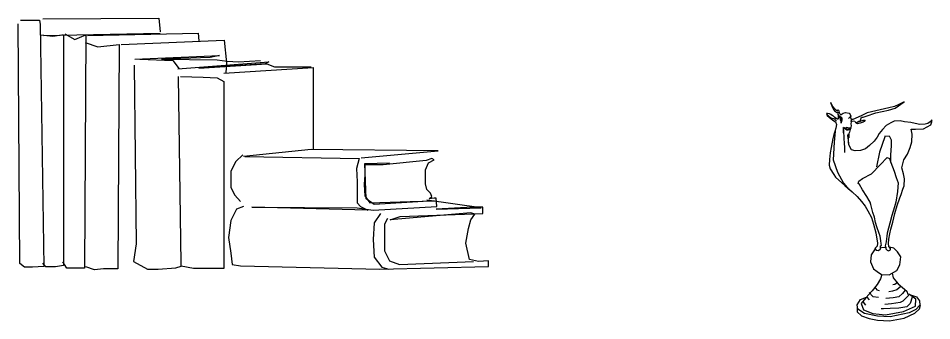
# Model space of a CAD drawing. Header units: millimetres. Extents: x 351279 to 387190, y -1289537 to -1277077.
# Drawn here: x 375926 to 376700, y -1286767 to -1286511 of the extents above; entities that cross this region are included whole.
import ezdxf

# ---------------------------------------------------------------- set-up
doc = ezdxf.new("R2010")
doc.units = ezdxf.units.MM
doc.header["$LTSCALE"] = 20
doc.styles.get("Standard").update_dxf_attribs({"font": 'SimSun.ttf', "height": 85})

# ---------------------------------------------------------------- blocks, each defined once
blk = doc.blocks.new('_G44WWQ')
at = {"color": 8}
for points in [[(-375.81, 162.98), (-277.76, 163.58), (-276.56, 152.23)], [(-394.89, 161.98), (-378.75, 161.98), (-378.15, 158.39), (-375.16, -46.56), (-384.73, -47.16), (-391.31, -47.16), (-395.49, -44.17), (-396.69, 158.99)], [(-377.59, 149.67), (-367.42, 148.47), (-359.65, 149.67), (-358.45, 149.67), (-358.45, -45.72), (-365.03, -46.91), (-368.62, -46.91), (-373.4, -46.91), (-375.79, -43.93)], [(-375.23, 149.12), (-276.58, 150.92)], [(-357.26, 150.27), (-348.89, 145.49), (-344.7, 147.28), (-339.33, 149.67), (-340.52, -48.11), (-347.7, -48.11), (-355.47, -48.11), (-359.05, -42.73)], [(-338.16, 149.12), (-244.3, 150.92), (-243.7, 144.34)], [(-339.92, 143.1), (-329.16, 139.51), (-311.22, 141.3), (-312.42, -48.71), (-324.38, -48.71), (-332.15, -49.31), (-339.33, -46.91)], [(-309.46, 141.36), (-222.18, 144.94), (-220.38, 125.82), (-220.98, 117.45)], [(-298.04, 129.07), (-226.3, 132.06), (-234.07, 130.27), (-275.32, 129.07), (-228.09, 128.48), (-219.72, 127.28), (-210.15, 126.69), (-191.62, 127.88)], [(-298.64, 123.84), (-296.84, -27.33), (-299.23, -42.27), (-287.28, -48.84), (-278.31, -48.84), (-263.36, -47.64), (-258.58, -46.45)], [(-293.86, 129.07), (-265.75, 127.88), (-260.38, 120.71)], [(-261.57, 120.71), (-184.44, 126.69), (-187.44, 124.89), (-243.64, 121.31), (-186.24, 124.89), (-179.67, 122.5), (-148.58, 122.5)], [(-222.71, 117.12), (-146.78, 121.91), (-146.78, 52.59)], [(-259.18, 114.28), (-240.04, 113.69), (-228.09, 113.09), (-222.71, 110.1), (-222.71, -48.24), (-234.67, -48.24), (-248.41, -48.24), (-258.58, -46.45), (-258.58, -44.06), (-260.97, 114.28)], [(-206.57, 47.81), (-212.55, 42.43), (-216.73, 34.07), (-216.73, 20.32), (-213.14, 13.75), (-208.36, 8.38)], [(-106.13, 45.42), (-40.96, 51.4), (-148.58, 52.59), (-205.97, 46.61)], [(-204.77, 46.61), (-107.92, 44.82), (-110.31, 36.46), (-109.71, 25.1), (-109.71, 7.18), (-106.73, 4.19), (-100.75, 1.2), (-198.79, 3.59), (-109.71, 3), (-95.96, 1.2), (-42.16, 4.19), (-42.76, 11.36), (-44.55, 11.36), (-48.73, 10.76), (-46.34, 12.56), (-47.54, 15.54), (-50.53, 18.53), (-51.72, 23.31), (-51.72, 29.29), (-51.72, 35.26), (-49.33, 41.24), (-44.55, 43.63), (-46.34, 44.82), (-51.13, 43.03), (-87.59, 39.45), (-103.14, 39.45), (-103.14, 31.08), (-103.73, 22.72), (-103.14, 13.16), (-98.96, 7.18), (-64.88, 8.38), (-44.55, 8.97), (-95.36, 5.98), (-101.94, 10.76), (-103.14, 40.64), (-82.22, 41.24)], [(-205.97, 4.19), (-211.95, 1.8), (-216.73, -7.76), (-218.52, -22.1), (-216.73, -35.24), (-215.53, -44.8), (-208.36, -46), (-90.59, -48.99), (1.49, -46.6), (1.49, -41.82), (-6.88, -42.42), (-14.65, -40.62), (-17.65, -26.88), (-15.25, -14.33), (-13.46, -7.16), (-9.87, -2.38), (-13.46, -1.19), (-81.62, -7.16), (-73.25, -4.17), (-3.3, -1.78), (-3.3, 3.59), (-11.66, 3.59), (-42.76, 1.8), (-4.49, 3), (-50.53, 9.57)], [(-89.99, -1.78), (-95.36, -9.55), (-95.96, -23.89), (-95.36, -38.83), (-88.79, -47.2), (-82.81, -48.99)], [(-84.01, -5.97), (-86.4, -10.75), (-86.4, -21.5), (-86.4, -33.45), (-82.22, -41.82), (-73.84, -44.8), (-11.07, -42.42)]]:
    blk.add_lwpolyline(points, dxfattribs=at)
at = {"flags": 9}
for tag in ['XSIZE', 'YSIZE']:
    blk.add_attdef(tag, (0, 0), '', height=0.5, dxfattribs=at)
blk = doc.blocks.new('_G45WYJ')
at = {"color": 8}
for points in [[(-62.31, -0.3), (-60.64, -3.74), (-58.15, -6.71), (-56.37, -7.77), (-55.89, -6.82), (-55.42, -7.18), (-55.3, -8.13), (-54.94, -9.08), (-54.46, -10.27), (-53.87, -10.98), (-53.16, -11.46)], [(-62.19, -0.65), (-61.12, -3.62), (-60.52, -5.04), (-59.69, -6.71), (-58.98, -7.66), (-58.15, -8.37), (-57.08, -9.32), (-56.13, -8.96), (-56.13, -9.79), (-56.13, -10.98), (-55.18, -11.93), (-54.82, -12.05), (-54.82, -12.4), (-54.82, -12.88), (-54.46, -14.07), (-54.23, -15.02), (-53.63, -16.44), (-53.4, -18.1)], [(-55.65, -11.57), (-55.65, -13.71), (-55.65, -14.66), (-56.13, -14.9), (-56.72, -14.78), (-57.67, -14.07), (-58.5, -13.35), (-59.69, -12.4), (-60.88, -11.81), (-62.07, -10.98), (-63.02, -10.27), (-64.92, -9.91), (-65.75, -10.15), (-65.04, -11.81), (-63.02, -13.47), (-60.29, -15.61), (-57.91, -17.04), (-57.08, -19.41), (-57.67, -22.5)], [(-65.39, -10.51), (-63.26, -12.76), (-61.71, -13.83), (-60.17, -14.19), (-59.57, -14.19), (-58.62, -14.66), (-58.74, -15.14), (-57.67, -15.85), (-57.08, -15.97)], [(-53.4, -12.88), (-52.57, -13.83), (-52.68, -14.54), (-52.68, -15.49), (-53.4, -13), (-53.99, -12.64), (-54.82, -12.64), (-53.99, -13.59), (-53.75, -14.07), (-53.16, -14.78), (-52.8, -15.73), (-52.92, -16.92), (-53.4, -18.46)], [(-53.16, -10.86), (-51.61, -9.67), (-49.59, -9.2), (-46.51, -9.67), (-45.56, -10.74), (-44.96, -12.17), (-45.32, -13.35), (-44.96, -14.3), (-44.84, -14.78), (-44.84, -15.61), (-44.84, -17.15), (-45.08, -18.82), (-44.84, -20.6), (-44.96, -21.66), (-45.44, -22.26), (-46.39, -22.38), (-46.86, -22.38), (-48.53, -22.02), (-49.12, -22.26), (-49.95, -22.38), (-50.9, -22.02), (-49.83, -22.61), (-49.36, -22.85), (-48.17, -23.21), (-47.46, -23.21), (-46.51, -22.97), (-45.79, -22.73), (-45.08, -22.38), (-45.32, -22.85), (-46.27, -23.56), (-46.74, -23.92), (-47.58, -24.16), (-48.53, -24.16), (-49.24, -23.56), (-50.19, -23.09), (-51.14, -22.5), (-51.61, -21.9), (-51.5, -22.38), (-51.5, -24.99), (-51.5, -26.18), (-51.26, -26.53)], [(-45.32, -12.64), (-46.03, -13), (-46.39, -13.71), (-47.1, -14.3)], [(-57.67, -22.38), (-58.62, -25.23), (-59.57, -27.72), (-60.29, -31.16), (-61.24, -35.6), (-61.83, -38.69), (-62.66, -43.43), (-63.14, -49.02), (-63.37, -53.65), (-62.54, -56.85), (-59.57, -61.72), (-58.15, -63.97), (-50.07, -70.86), (-43.89, -76.44), (-39.62, -80.24), (-36.05, -84.51), (-32.96, -88.41), (-30.71, -92.56), (-27.5, -98.02), (-25.84, -103.84), (-23.82, -111.08), (-22.51, -119.75), (-22.87, -122.36), (-24.65, -124.26), (-23.7, -125.8), (-21.56, -126.04), (-20.02, -124.5), (-19.9, -122), (-19.07, -121.88), (-19.3, -120.1), (-19.66, -117.97), (-20.14, -113.93), (-21.09, -111.56), (-22.99, -105.98), (-24.17, -102.3), (-25.12, -97.78), (-26.31, -93.99), (-28.21, -86.98), (-28.69, -85.2), (-29.4, -83.66), (-31.54, -80.36), (-35.22, -74.54), (-37.84, -70.15), (-38.79, -69.2), (-38.31, -67.3), (-35.1, -65.16), (-27.5, -61), (-20.25, -53.53), (-14.2, -47.23), (-12.18, -48.06), (-11.23, -51.51), (-8.49, -58.75), (-6.59, -64.21), (-4.93, -68.72), (-5.53, -75.96), (-6.95, -85.22), (-8.14, -89.02), (-10.28, -96.48), (-12.06, -102.77), (-14.32, -111.44), (-15.15, -118.68), (-15.98, -122.12), (-15.5, -123.43), (-15.5, -124.5), (-14.32, -125.8), (-13.13, -126.28), (-11.46, -125.56), (-11.46, -124.38), (-12.77, -122.72), (-13.13, -120.1), (-12.77, -116.42), (-11.94, -111.91), (-11.11, -107.88), (-9.56, -102.18), (-7.66, -94.7), (-5.76, -87.93), (-3.5, -81.52), (-2.44, -78.69), (-0.89, -74.18), (0.18, -71.33), (0.3, -65.4), (-0.42, -61.12), (-1.96, -56.14), (-0.3, -49.25), (3.03, -44.38), (5.17, -38.92), (6.59, -34.05), (6.83, -27.41), (6.12, -23.37), (9.8, -23.25), (16.45, -23.13), (22.75, -19.57), (23.46, -17.2), (23.46, -15.53), (22.03, -16.96), (20.13, -18.38), (17.76, -18.98), (13.36, -19.21), (9.44, -18.62), (5.76, -17.67), (0.53, -17.2), (-3.39, -16.25), (-8.38, -16.6), (-11.23, -18.03), (-15.15, -20.16), (-18.23, -23.49), (-21.09, -27.05), (-22.75, -30.14), (-25.24, -33.46), (-29.16, -37.26), (-32.73, -39.87), (-36.77, -41.3), (-41.52, -41.77), (-44.37, -40.7), (-46.74, -36.43), (-47.1, -31.8), (-47.1, -29.42)], [(-44.96, -22.26), (-45.67, -23.56), (-46.15, -25.94), (-46.86, -26.89), (-46.74, -28.79), (-46.74, -30.69)], [(-58.31, -25.05), (-59.04, -34.31), (-59.94, -49.21), (-56.49, -59.74), (-51.4, -69), (-46.68, -74.27)], [(-51.38, -23.8), (-50.9, -31.76), (-50.66, -34.72), (-50.54, -39.35), (-50.31, -42.92)], [(-47.22, -27.6), (-47.93, -28.91), (-47.46, -30.33), (-47.34, -32.94), (-47.34, -35.08)], [(-16.33, -29.9), (-20.73, -42.84), (-23.34, -55.19)], [(-16.45, -29.19), (-12.65, -29.07), (-10.87, -32.27), (-10.87, -37.02), (-11.58, -45.33), (-11.46, -51.51)], [(-24.37, -124.6), (-26.24, -127.03), (-27.93, -129.84), (-28.3, -135.65), (-25.87, -141.46), (-22.68, -143.9), (-19.12, -146.34), (-12.55, -146.52), (-6.18, -142.96), (-3.55, -138.28), (-2.61, -131.53), (-5.61, -127.03), (-8.61, -124.03), (-12.18, -123.28)], [(-15.55, -123.47), (-19.12, -123.66), (-20.62, -124.03)], [(-18.74, -146.34), (-19.87, -150.08), (-22.87, -154.77), (-26.99, -160.2), (-32.24, -166.2), (-36.18, -170.89), (-34.31, -176.32), (-26.43, -179.51), (-15.74, -180.45), (-0.36, -177.82), (9.76, -173.14), (9.95, -167.14), (4.51, -163.2), (2.82, -162.83), (10.7, -165.26), (13.14, -168.64), (13.51, -172.39), (9.95, -175.95), (4.32, -178.95), (-11.62, -182.32), (-22.49, -181.76), (-33.55, -179.51), (-39.18, -175.76), (-39.74, -172.01), (-36.93, -167.51), (-31.87, -165.45)], [(-9.93, -145.21), (-9.18, -149.15), (-4.87, -154.39), (2.26, -160.58), (3.01, -162.83)], [(-5.61, -153.08), (-7.87, -154.96), (-9.55, -155.14)], [(-29.43, -161.52), (-26.43, -164.89), (-21.74, -165.45)], [(-24.74, -157.02), (-23.05, -159.45), (-21.18, -159.83)], [(0.95, -159.64), (-1.3, -162.45), (-4.49, -165.26), (-9.18, -166.2), (-15.37, -166.58)], [(-2.61, -156.46), (-6.18, -159.45), (-9.74, -160.58), (-12.74, -160.95)], [(-34.49, -169.76), (-32.62, -172.2)], [(-31.49, -165.64), (-29.43, -167.89)], [(6.95, -165.45), (5.07, -170.89), (2.26, -173.7), (-4.49, -175.01), (-11.62, -175.2), (-17.43, -175.57), (-19.49, -175.57)], [(3.95, -163.76), (1.51, -166.39), (-0.93, -168.83), (-3.36, -169.95), (-10.68, -171.07), (-16.3, -171.64)], [(-39.74, -174.64), (-39.56, -178.01), (-35.99, -181.38), (-29.62, -183.63), (-22.49, -185.13), (-12.37, -185.51), (0.01, -183.44), (9.2, -179.13), (13.14, -175.57), (13.89, -172.39)]]:
    blk.add_lwpolyline(points, dxfattribs=at)
blk.add_lwpolyline([(0.06, -0.06), (-4.93, -2.67), (-8.14, -3.98), (-13.01, -5.28), (-16.45, -5.99), (-23.82, -7.89), (-31.18, -9.56), (-36.17, -11.93), (-43.42, -15.02), (-44.84, -15.25), (-45.08, -16.92), (-42.82, -16.32), (-41.64, -16.44), (-41.04, -17.63), (-37.72, -16.68), (-34.63, -15.61), (-32.85, -15.61), (-33.68, -16.68), (-34.63, -17.39), (-37.24, -18.1), (-38.19, -18.58), (-39.38, -18.82), (-40.09, -18.58), (-40.45, -17.98), (-38.19, -16.56), (-37.12, -16.2), (-37, -15.61), (-35.93, -13.12), (-34.63, -13), (-32.13, -12.4), (-23.82, -9.56), (-13.13, -7.18), (-7.54, -5.4)], close=True, dxfattribs=at)
at = {"flags": 9}
for tag in ['XSIZE', 'YSIZE']:
    blk.add_attdef(tag, (0, 0), '', height=0.5, dxfattribs=at)

msp = doc.modelspace()

# ---------------------------------------------------------------- block references
for name, p in [('_G44WWQ', (376323.003, -1286674.263)), ('_G45WYJ', (376676.528, -1286581.289))]:
    msp.add_blockref(name, p)

doc.saveas('drawing.dxf')
